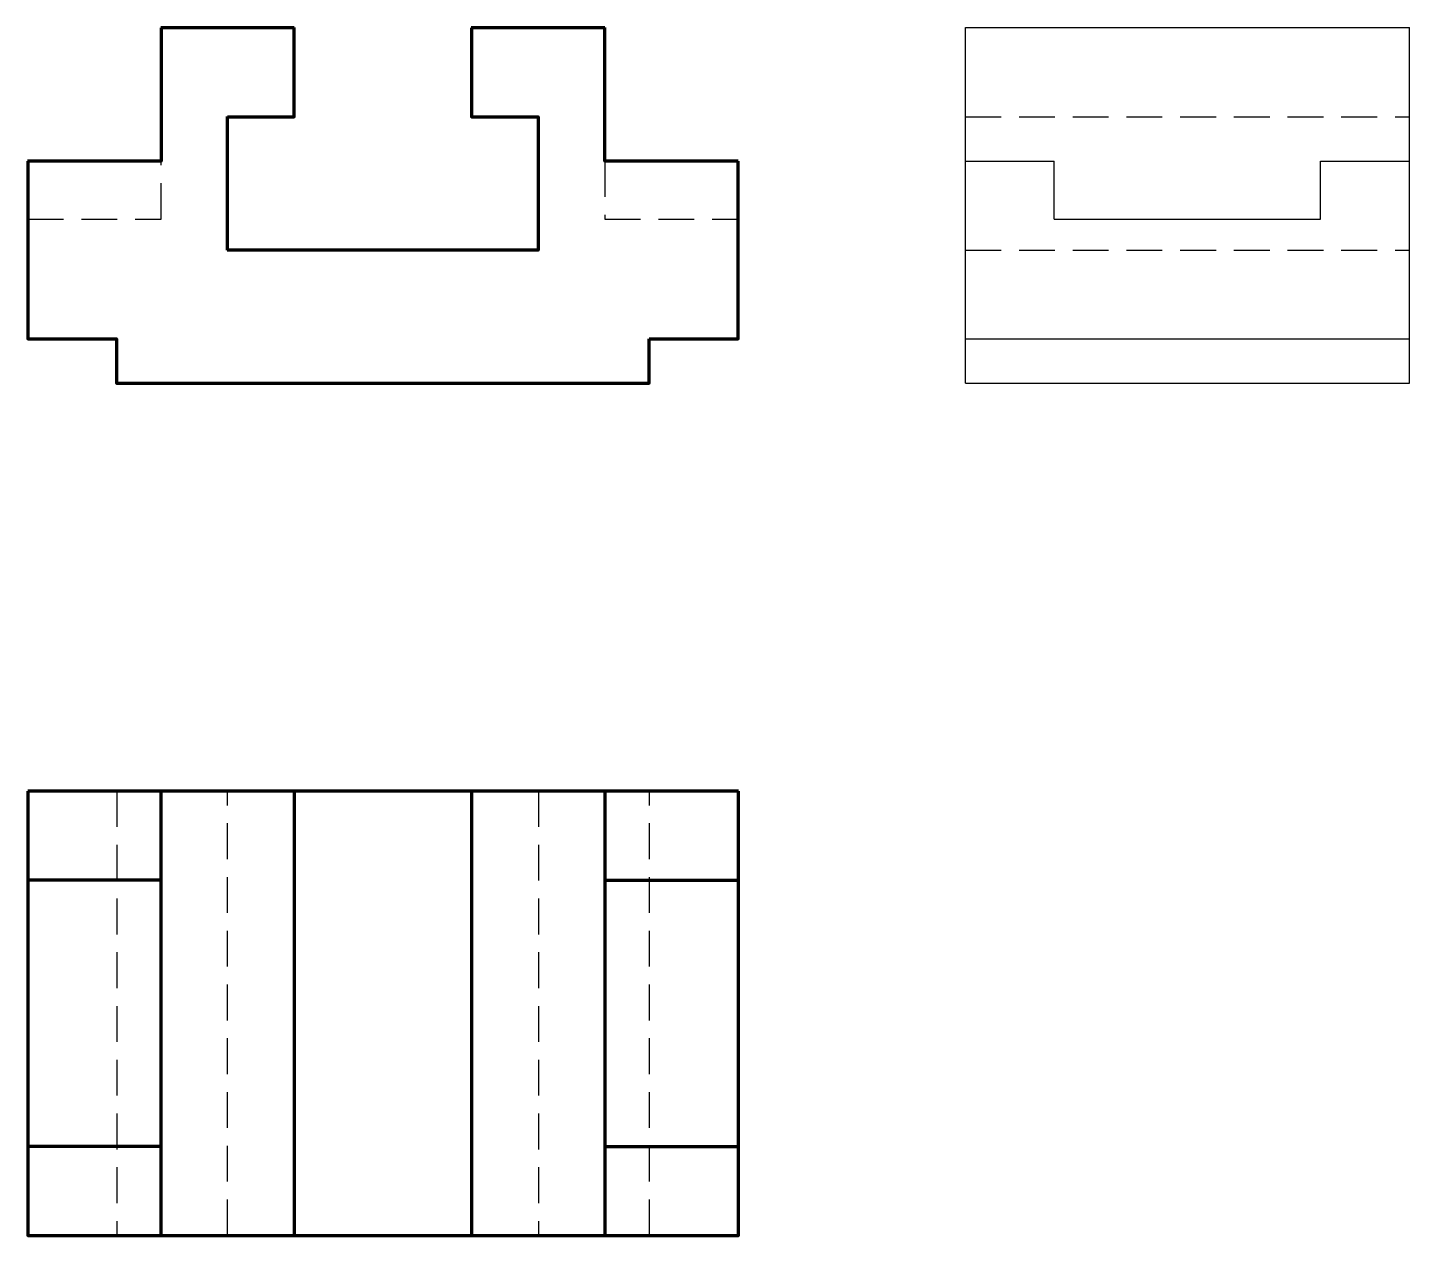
# Model space of a CAD drawing. Header units: metres. Extents: x 1.4 to 99.4, y 2.7 to 88.3.
import ezdxf

# ---------------------------------------------------------------- set-up
doc = ezdxf.new("R2010")
doc.units = ezdxf.units.M
doc.linetypes.add('DASHED', pattern=[19.05, 12.7, -6.35])
doc.layers.add('PDF3_Geometry', color=7, linetype='Continuous')

msp = doc.modelspace()

# ---------------------------------------------------------------- linework, layer by layer
for p, q in [((67.932, 88.299), (99.428, 88.299)), ((67.932, 63.089), (67.932, 88.299)), ((99.428, 63.089), (99.428, 88.299)), ((67.932, 78.837), (74.24, 78.837)), ((74.24, 74.731), (74.24, 78.837)), ((93.121, 78.837), (99.428, 78.837)), ((93.121, 74.731), (93.121, 78.837)), ((74.24, 74.731), (93.121, 74.731)), ((67.932, 66.243), (99.428, 66.243)), ((67.932, 63.089), (99.428, 63.089))]:
    msp.add_line(p, q)
at = {"linetype": 'DASHED', "ltscale": 0.2}
for p, q in [((67.932, 81.97), (99.428, 81.97)), ((10.873, 74.731), (10.873, 78.837)), ((42.348, 78.837), (42.348, 74.731)), ((1.411, 74.731), (10.873, 74.731)), ((42.348, 74.731), (51.809, 74.731)), ((67.932, 72.53), (99.428, 72.53)), ((7.74, 34.176), (7.74, 2.68)), ((15.593, 2.68), (15.593, 34.176)), ((37.649, 34.176), (37.649, 2.68)), ((45.523, 2.68), (45.523, 34.176))]:
    msp.add_line(p, q, dxfattribs=at)
at = {"layer": 'PDF3_Geometry', "lineweight": 70}
for points in [[(10.873, 88.278), (10.873, 78.837), (1.411, 78.837)], [(20.313, 88.278), (10.852, 88.278)], [(32.907, 88.278), (32.907, 81.97), (37.628, 81.97), (37.628, 72.53), (15.572, 72.53)], [(15.593, 81.97), (20.313, 81.97), (20.313, 88.299)], [(42.348, 88.278), (32.886, 88.278)], [(51.809, 78.837), (42.348, 78.837), (42.348, 88.299)], [(15.593, 72.53), (15.593, 81.991)], [(1.433, 78.837), (1.433, 66.243), (7.719, 66.243), (7.719, 63.089), (45.502, 63.089), (45.502, 66.243)], [(45.502, 66.243), (51.809, 66.243), (51.809, 78.837)], [(1.433, 34.176), (1.433, 8.987), (1.433, 2.68), (10.894, 2.68), (10.894, 34.176)], [(10.894, 34.176), (1.433, 34.176)], [(10.873, 2.68), (20.334, 2.68), (20.334, 34.176)], [(20.334, 34.176), (10.873, 34.176)], [(20.313, 2.68), (32.929, 2.68), (32.929, 34.176)], [(32.929, 34.176), (20.313, 34.176)], [(32.907, 2.68), (42.369, 2.68), (42.369, 34.176)], [(42.369, 34.176), (32.907, 34.176)], [(51.83, 34.176), (42.348, 34.176)], [(42.369, 27.868), (51.83, 27.868), (51.83, 34.176)], [(10.894, 27.868), (1.433, 27.868)], [(42.369, 8.987), (51.83, 8.987), (51.83, 27.889)], [(10.894, 8.987), (1.433, 8.987)], [(42.348, 2.68), (51.83, 2.68), (51.83, 8.987)]]:
    msp.add_lwpolyline(points, dxfattribs=at)

doc.saveas('drawing.dxf')
